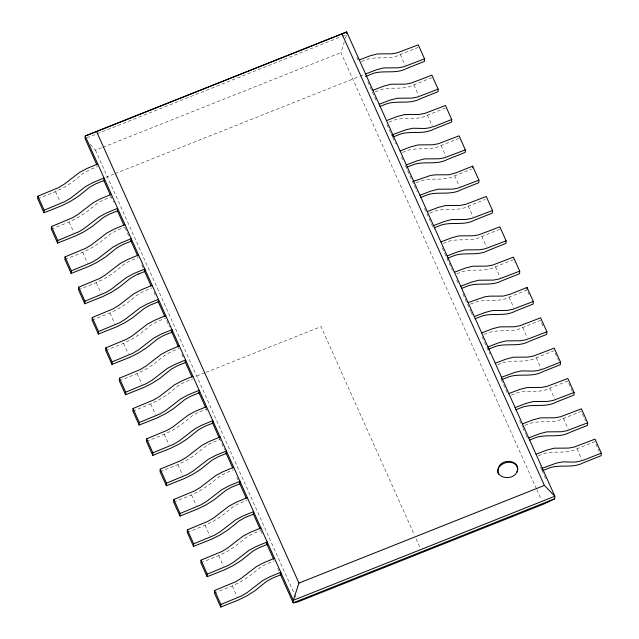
<?xml version="1.0" encoding="UTF-8"?>
<svg xmlns="http://www.w3.org/2000/svg" width="639" height="639" viewBox="0 0 639 639"><rect width="100%" height="100%" fill="white"/><g stroke="black" fill="none" stroke-linecap="round" stroke-linejoin="round"><path stroke-width="0.48" stroke-dasharray="3.19 2.4" d="M536.433 488.739L340.922 52.582L344.213 42.126M345.411 38.316L346.602 34.514L342.129 36.295M37.717 198.769L55.545 191.668L63.924 187.539L72.031 182.379L83.509 173.177L88.965 170.102A14.473 4.169 -24.1 0 1 91.673 168.936L97.615 166.571M51.312 229.097L69.14 222.005L77.519 217.867L85.626 212.707L97.104 203.506L102.559 200.438A14.473 4.169 -24.1 0 1 105.267 199.264L111.21 196.9M64.906 259.426L82.735 252.333L91.113 248.196L99.229 243.036L110.699 233.834L116.154 230.767A14.473 4.169 -24.1 0 1 118.862 229.593L124.805 227.228M78.501 289.755L96.329 282.662L104.708 278.524L112.823 273.364L124.293 264.163L129.757 261.095A14.473 4.169 -24.1 0 1 132.457 259.921L138.407 257.557M92.096 320.083L109.932 312.99L118.303 308.853L126.418 303.693L137.888 294.491L143.352 291.424A14.473 4.169 -24.1 0 1 146.051 290.25L152.002 287.885M105.691 350.412L123.527 343.319L131.898 339.181L140.013 334.021L151.483 324.82L156.946 321.752A14.473 4.169 -24.1 0 1 159.654 320.586L165.597 318.214M119.285 380.748L137.121 373.647L145.492 369.51L153.608 364.35L165.078 355.148L170.541 352.081A14.473 4.169 -24.1 0 1 173.249 350.915L179.192 348.551M132.88 411.077L150.716 403.976L159.087 399.838L167.202 394.686L178.672 385.485L184.136 382.41A14.473 4.169 -24.1 0 1 186.844 381.243L192.786 378.879M146.475 441.405L164.311 434.312L172.682 430.175L180.797 425.015L192.275 415.813L197.731 412.738A14.473 4.169 -24.1 0 1 200.438 411.572L206.381 409.208M160.07 471.734L177.906 464.641L186.276 460.503L194.392 455.343L205.87 446.142L211.325 443.075A14.473 4.169 -24.1 0 1 214.033 441.9L219.976 439.536M173.672 502.062L191.5 494.969L199.871 490.832L207.987 485.672L219.465 476.47L224.92 473.403A14.473 4.169 -24.1 0 1 227.628 472.229L233.57 469.865M187.267 532.391L205.095 525.298L213.474 521.16L221.581 516L233.059 506.799L238.515 503.732A14.473 4.169 -24.1 0 1 241.222 502.558L247.165 500.193M200.862 562.719L218.69 555.626L227.069 551.489L235.176 546.329L246.654 537.127L252.109 534.06A14.473 4.169 -24.1 0 1 254.817 532.886L260.76 530.522M214.456 593.048L232.284 585.955L240.663 581.817L248.779 576.658L260.249 567.456L265.704 564.389A14.473 4.169 -24.1 0 1 268.412 563.223L274.355 560.858M86.92 137.84L96.169 134.158M97.096 133.791L341.234 36.647M90.275 144.406L95.491 150.237L101.968 147.657M102.895 147.29L340.922 52.582M361.698 61.496L365.101 60.146A14.473 4.169 -24.1 0 1 367.792 59.163C378.416 56.184 390.046 60.082 400.302 54.507L418.13 47.406M105.882 177.267L114.229 173.944M115.164 173.576L359.078 76.528M360.005 76.161L364.637 74.316M375.301 91.824L378.695 90.474A14.473 4.169 -24.1 0 1 381.387 89.5C392.011 86.513 403.64 90.411 413.896 84.835L431.724 77.742M388.895 122.153L392.29 120.803A14.473 4.169 -24.1 0 1 394.982 119.828C405.605 116.841 417.235 120.739 427.491 115.164L445.319 108.071M402.49 152.489L405.885 151.131A14.473 4.169 -24.1 0 1 408.577 150.157C419.2 147.178 430.83 151.068 441.086 145.492L458.914 138.399M416.085 182.818L419.48 181.468A14.473 4.169 -24.1 0 1 422.179 180.486C432.795 177.506 444.432 181.396 454.68 175.821L471.622 169.079M429.68 213.146L433.074 211.797A14.473 4.169 -24.1 0 1 435.774 210.814C446.389 207.835 458.027 211.725 468.275 206.149L485.217 199.416M443.274 243.475L446.669 242.125A14.473 4.169 -24.1 0 1 449.369 241.143C459.992 238.163 471.622 242.061 481.87 236.478L499.706 229.385M196.716 376.051L205.063 372.737M205.99 372.361L321.002 326.601L414.471 535.123M456.869 273.804L460.264 272.454A14.473 4.169 -24.1 0 1 462.963 271.471C473.587 268.492 485.217 272.39 495.465 266.814L513.301 259.714L514.475 262.341M470.464 304.132L473.858 302.782A14.473 4.169 -24.1 0 1 476.558 301.808C487.182 298.82 498.811 302.718 509.059 297.143L526.895 290.05L528.852 294.419M484.058 334.461L487.453 333.111A14.473 4.169 -24.1 0 1 490.153 332.136C500.776 329.149 512.406 333.047 522.662 327.472L540.49 320.379L543.238 326.497M497.653 364.797L501.056 363.439A14.473 4.169 -24.1 0 1 503.748 362.465C514.371 359.485 526.001 363.375 536.257 357.8L554.085 350.707L558.398 360.332M511.248 395.126L514.651 393.776A14.473 4.169 -24.1 0 1 517.342 392.793C527.966 389.814 539.596 393.704 549.852 388.129L567.68 381.036L572.776 392.41M524.851 425.454L528.245 424.104A14.473 4.169 -24.1 0 1 530.937 423.122C541.56 420.142 553.19 424.032 563.446 418.457L581.274 411.364L585.588 420.989M538.445 455.783L541.84 454.433A14.473 4.169 -24.1 0 1 544.532 453.45C555.155 450.471 566.785 454.361 577.041 448.786L594.869 441.693L599.182 451.318M400.302 54.507L405.006 65.002M413.896 84.835L418.601 95.331M427.491 115.164L432.196 125.659M441.086 145.492L445.79 155.988M454.68 175.821L459.385 186.324M468.275 206.149L472.98 216.653M481.87 236.478L486.575 246.981M495.465 266.814L500.177 277.31M509.059 297.143L513.772 307.639M522.662 327.472L527.367 337.967M536.257 357.8L540.961 368.296M549.852 388.129L554.556 398.632M563.446 418.457L568.151 428.961M577.041 448.786L581.746 459.289M356.81 57.27L358.032 60.002M367.824 81.856L376.395 100.97M387.002 124.637L390.677 132.832M391.084 133.743L392.306 136.474M392.713 137.385L395.573 143.759M401.508 157.002L402.682 159.622M405.366 165.605L413.936 184.719M414.32 185.582L417.067 191.7M424.544 208.394L433.01 227.284M442.292 247.988L452.292 270.297M456.677 280.066L457.851 282.694M462.908 293.964L470.655 311.257M471.055 312.144L473.02 316.521M482.086 336.753L484.122 341.298M484.53 342.208L489.833 354.046M501.264 379.534L508.197 395.014M519.627 420.502L522.478 426.876M522.894 427.787L525.745 434.153M526.153 435.063L527.383 437.795M540.434 466.925L541.664 469.657M542.072 470.568L545.738 478.763M536.84 489.65L541.329 499.666M416.101 538.765L420.598 548.781M95.491 150.237L294.267 593.679M294.675 594.589L295.897 597.321M110.779 195.925L113.566 202.148M125.06 227.788L129.549 237.804M141.786 265.113L143.112 268.06M153.959 292.263L155.924 296.64M166.683 320.642L169.535 327.016M181.78 354.325L183.816 358.878M205.854 408.033L207.084 410.765M219.321 438.074L221.366 442.627M221.773 443.538L224.624 449.912M236.869 477.221L238.091 479.953M260.944 530.929L262.166 533.661M277.677 568.255L278.9 570.986M55.545 191.668L60.25 202.172M69.14 222.005L73.844 232.5M82.735 252.333L87.447 262.829M96.329 282.662L101.042 293.157M109.932 312.99L114.637 323.486M123.527 343.319L128.231 353.822M137.121 373.647L141.826 384.151M150.716 403.976L155.421 414.479M164.311 434.312L169.015 444.808M177.906 464.641L182.61 475.136M191.5 494.969L196.205 505.465M205.095 525.298L209.8 535.794M218.69 555.626L223.394 566.122M232.284 585.955L236.997 596.459"/><path stroke-width="0.96" d="M97.759 164.007L86.928 168.48L79.54 172.418L64.299 184.176L58.708 187.554L37.853 196.205L37.717 198.769L43.987 212.763L61.823 205.67L70.194 201.533L78.309 196.373L89.779 187.171L95.243 184.104A14.473 4.169 -24.1 0 1 97.951 182.93L103.893 180.565L104.029 178.001L93.206 182.474L85.818 186.42L70.578 198.17L64.978 201.557L44.131 210.199L43.987 212.763M111.354 194.336L100.523 198.809L93.134 202.747L77.894 214.504L72.303 217.883L51.447 226.533L51.312 229.097L57.582 243.092L75.418 235.999L83.789 231.861L91.904 226.701L103.374 217.5L108.838 214.432A14.473 4.169 -24.1 0 1 111.545 213.258L117.488 210.894L117.624 208.33L106.801 212.811L99.412 216.749L84.172 228.498L78.573 231.885L57.726 240.528L57.582 243.092M124.948 224.664L114.117 229.137L106.729 233.075L91.489 244.833L85.898 248.22L65.042 256.862L64.906 259.426L71.177 273.42L89.013 266.327L97.384 262.19L105.499 257.03L116.977 247.828L122.432 244.761A14.473 4.169 -24.1 0 1 125.14 243.595L131.083 241.23L131.219 238.659L120.396 243.139L113.007 247.077L97.767 258.827L92.168 262.214L71.32 270.856L71.177 273.42M138.543 254.993L127.72 259.466L120.332 263.404L105.084 275.161L99.492 278.548L78.637 287.191L78.501 289.755L84.779 303.757L102.607 296.656L110.978 292.518L119.094 287.358L130.572 278.165L136.027 275.089A14.473 4.169 -24.1 0 1 138.735 273.923M84.779 303.757L84.915 301.193L78.637 287.191M152.138 285.321L141.315 289.794L133.926 293.74L118.678 305.49L113.087 308.877L92.232 317.519L92.096 320.083L98.374 334.085L116.202 326.992L124.581 322.855L132.688 317.695L144.166 308.493L149.622 305.418A14.473 4.169 -24.1 0 1 152.33 304.252L158.272 301.888L158.416 299.324L147.585 303.797L140.197 307.734L124.956 319.492L119.357 322.871L98.51 331.521L98.374 334.085M165.733 315.65L154.91 320.131L147.521 324.069L132.273 335.818L126.682 339.205L105.826 347.848L105.691 350.412L111.969 364.414L129.797 357.321L138.176 353.183L146.283 348.023L157.761 338.822L163.217 335.755A14.473 4.169 -24.1 0 1 165.924 334.58L171.867 332.216L172.011 329.652L161.18 334.125L153.791 338.063L138.551 349.821L132.96 353.207L112.105 361.85L111.969 364.414M179.327 345.987L168.504 350.46L161.116 354.397L145.868 366.147L140.276 369.534L119.429 378.176L119.285 380.748L125.563 394.742L143.392 387.649L151.77 383.512L159.878 378.352L171.356 369.15L176.811 366.083A14.473 4.169 -24.1 0 1 179.519 364.909L185.462 362.545L185.606 359.981L174.774 364.454L167.386 368.391L152.146 380.149L146.555 383.536L125.699 392.178L125.563 394.742M192.922 376.315L182.099 380.788L174.711 384.726L159.47 396.484L153.871 399.862L133.024 408.513L132.88 411.077L139.158 425.071L156.986 417.978L165.365 413.84L173.481 408.68L184.951 399.479L190.406 396.412A14.473 4.169 -24.1 0 1 193.114 395.237L199.056 392.873L199.2 390.309L188.369 394.782L180.981 398.72L165.741 410.478L160.149 413.864L139.294 422.507L139.158 425.071M206.517 406.644L195.694 411.117L188.305 415.054L173.065 426.812L167.466 430.191L146.619 438.841L146.475 441.405L152.753 455.399L170.581 448.306L178.96 444.169L187.075 439.009L198.545 429.807L204.009 426.74A14.473 4.169 -24.1 0 1 206.709 425.566L212.659 423.202L212.795 420.638L201.972 425.119L194.583 429.057L179.335 440.806L173.744 444.193L152.889 452.835L152.753 455.399M220.112 436.972L209.288 441.445L201.9 445.383L186.66 457.141L181.061 460.527L160.213 469.17L160.07 471.734L166.348 485.728L184.184 478.635L192.555 474.497L200.67 469.338L212.14 460.136L217.603 457.069A14.473 4.169 -24.1 0 1 220.303 455.903L226.254 453.53L226.39 450.966L215.567 455.447L208.178 459.385L192.93 471.135L187.339 474.521L166.483 483.164L166.348 485.728M233.714 467.301L222.883 471.774L215.495 475.712L200.255 487.469L194.655 490.856L173.808 499.498L173.672 502.062L179.942 516.064L197.778 508.964L206.149 504.826L214.265 499.666L225.735 490.472L231.198 487.397A14.473 4.169 -24.1 0 1 233.906 486.231L239.849 483.867L239.984 481.303L229.161 485.776L221.773 489.714L206.525 501.463L200.934 504.85L180.086 513.5L179.942 516.064M247.309 497.629L236.478 502.102L229.089 506.04L213.849 517.798L208.258 521.184L187.403 529.827L187.267 532.391L193.537 546.393L211.373 539.292L219.744 535.163L227.859 530.003L239.329 520.801L244.793 517.726A14.473 4.169 -24.1 0 1 247.501 516.56L253.443 514.195L253.579 511.631L242.756 516.104L235.368 520.042L220.128 531.8L214.528 535.178L193.681 543.829L193.537 546.393M260.904 527.958L250.073 532.439L242.684 536.377L227.444 548.126L221.853 551.513L200.997 560.155L200.862 562.719L207.132 576.721L224.968 569.629L233.339 565.491L241.454 560.331L252.924 551.13L258.388 548.062A14.473 4.169 -24.1 0 1 261.095 546.888L267.038 544.524L267.174 541.96L256.351 546.433L248.962 550.371L233.722 562.128L228.123 565.507L207.276 574.157L207.132 576.721M274.498 558.286L263.667 562.767L256.279 566.705L241.039 578.455L235.448 581.841L214.592 590.484L214.456 593.048L220.727 607.05L238.563 599.957L246.934 595.82L255.049 590.66L266.527 581.458L271.982 578.391A14.473 4.169 -24.1 0 1 274.69 577.217L280.633 574.852L280.769 572.288L269.946 576.761L262.557 580.699L247.317 592.457L241.718 595.844L220.87 604.486L220.727 607.05M346.65 33.659L346.745 31.95L85.203 136.011L85.067 138.575L96.904 164.974M392.666 136.315L392.761 134.605L406.652 129.541L413.233 128.239L424.735 128.487L428.913 127.92L434.768 126.25L451.733 119.501L445.463 105.507L424.647 113.438L419.184 114.453L404.567 114.573L397.29 116.474L386.483 120.603M359.294 59.946L370.101 55.817L377.377 53.916L391.995 53.796L397.458 52.773L418.273 44.842L424.544 58.844L424.408 61.408L406.572 68.501C396.324 74.076 384.694 70.186 374.071 73.165A14.473 4.169 -24.1 0 0 371.371 74.148L365.428 76.512M372.888 90.275L383.696 86.145L390.972 84.244L405.589 84.124L411.053 83.11L431.868 75.178L438.138 89.172L438.003 91.736L420.166 98.829C409.918 104.405 398.289 100.515 387.665 103.494A14.473 4.169 -24.1 0 0 384.966 104.477L379.87 106.497M451.733 119.501L451.597 122.065L433.761 129.158C423.513 134.741 411.883 130.843 401.26 133.823A14.473 4.169 -24.1 0 0 398.56 134.805L393.472 136.834M400.078 150.932L410.885 146.802L418.162 144.909L432.779 144.781L438.242 143.767L459.058 135.835L465.328 149.83L465.192 152.394L447.364 159.494C437.108 165.07 425.478 161.172 414.855 164.151A14.473 4.169 -24.1 0 0 412.163 165.134L407.067 167.162M472.556 167.873L472.652 166.164L455.687 172.913L448.89 174.767L435.199 174.838L430.438 175.493L413.673 181.268M472.652 166.164L478.93 180.158L478.787 182.722L460.959 189.823C450.703 195.398 439.073 191.5 428.449 194.488A14.473 4.169 -24.1 0 0 425.758 195.462L420.662 197.491M427.267 211.597L438.074 207.459L445.359 205.566L459.968 205.438L465.432 204.424L486.247 196.492L492.525 210.495L492.381 213.059L474.553 220.151C464.297 225.727 452.668 221.829 442.044 224.816A14.473 4.169 -24.1 0 0 439.352 225.791L434.256 227.819M440.862 241.925L451.677 237.788L458.954 235.895L473.563 235.767L479.026 234.753L499.842 226.821L506.12 240.823L505.976 243.387L488.148 250.48C477.892 256.055 466.262 252.165 455.639 255.145A14.473 4.169 -24.1 0 0 452.947 256.119L447.851 258.148M501.431 378.951L501.519 377.242L515.417 372.178L521.999 370.884L533.501 371.123L537.679 370.556L543.533 368.887L560.499 362.137L554.221 348.143L533.413 356.075L527.95 357.089L513.333 357.217L506.056 359.11L495.249 363.24M454.465 272.254L465.272 268.124L472.548 266.223L487.158 266.104L492.629 265.081L513.436 257.15L519.715 271.152L519.571 273.716L501.743 280.809C491.487 286.384 479.857 282.494 469.234 285.473A14.473 4.169 -24.1 0 0 466.542 286.456L461.446 288.477M526.943 289.187L527.031 287.478L510.066 294.236L503.268 296.089L489.586 296.153L484.817 296.815L468.06 302.582M527.031 287.478L533.309 301.48L533.174 304.044L515.338 311.137C505.09 316.712 493.452 312.822 482.828 315.802A14.473 4.169 -24.1 0 0 480.137 316.784L475.041 318.805M481.654 332.911L492.461 328.781L499.738 326.88L514.347 326.761L519.819 325.746L540.626 317.815L546.904 331.809L546.768 334.373L528.932 341.466C518.684 347.041 507.046 343.151 496.431 346.13A14.473 4.169 -24.1 0 0 493.731 347.113L488.635 349.142M542.215 469.937L542.311 468.227L556.202 463.163L562.783 461.869L574.285 462.109L578.463 461.55L584.318 459.88L601.283 453.131L595.013 439.129L574.197 447.06L568.734 448.075L554.117 448.203L546.84 450.096L536.033 454.233M560.499 362.137L560.363 364.701L542.527 371.802C532.279 377.377 520.641 373.48 510.026 376.459A14.473 4.169 -24.1 0 0 507.326 377.441L502.23 379.47M554.716 498.787L554.86 496.223L346.745 31.95L85.203 136.011L293.325 600.285L293.181 602.849L297.934 601.874L543.374 504.219L554.716 498.787L293.181 602.849L280.122 573.718M508.844 393.576L519.651 389.439L526.927 387.546L541.545 387.418L547.008 386.403L567.823 378.472L574.094 392.466L573.958 395.03L556.122 402.131C545.874 407.706 534.244 403.808 523.621 406.795A14.473 4.169 -24.1 0 0 520.921 407.77L515.825 409.799M522.438 423.905L533.245 419.767L540.522 417.874L555.139 417.746L560.603 416.732L581.418 408.8L587.688 422.802L587.553 425.366L569.716 432.459C559.468 438.034 547.839 434.137 537.215 437.124A14.473 4.169 -24.1 0 0 534.516 438.098L529.419 440.127M601.283 453.131L601.147 455.695L583.311 462.788C573.063 468.363 561.433 464.465 550.81 467.452A14.473 4.169 -24.1 0 0 548.11 468.427L543.022 470.456M96.505 131.434L298.956 583.072L293.325 600.285L554.86 496.223L544.388 485.416L341.945 33.779M517.542 469.977C515.673 481.447 493.284 479.498 498.779 466.957C502.949 457.46 521.823 460.743 516.959 472.301M365.564 73.948L376.379 69.811L383.656 67.918L398.265 67.79L403.736 66.775L424.544 58.844M379.167 104.277L389.974 100.139L397.25 98.246L411.859 98.118L417.331 97.104L438.138 89.172M406.356 164.934L417.163 160.804L424.44 158.903L439.049 158.784L444.52 157.761L465.328 149.83M138.735 273.923L144.678 271.559L144.821 268.995L133.99 273.468L126.602 277.406L111.362 289.163L105.762 292.542L84.915 301.193M419.951 195.262L430.758 191.133L438.034 189.232L452.652 189.112L458.115 188.09L478.93 180.158M433.546 225.591L444.353 221.461L451.629 219.56L466.246 219.441L471.71 218.426L492.525 210.495M447.14 255.919L457.947 251.79L465.224 249.897L479.841 249.769L485.305 248.755L506.12 240.823M460.735 286.256L471.542 282.118L478.819 280.225L493.436 280.098L498.899 279.083L519.715 271.152M474.33 316.585L485.137 312.447L492.413 310.554L507.031 310.426L512.494 309.412L533.309 301.48M487.924 346.913L498.732 342.776L506.016 340.883L520.625 340.755L526.089 339.74L546.904 331.809M515.114 407.57L525.929 403.441L533.206 401.54L547.815 401.42L553.286 400.397L574.094 392.466M528.717 437.899L539.524 433.769L546.8 431.868L561.409 431.748L566.881 430.734L587.688 422.802M298.956 583.072L544.388 485.416M103.837 180.446L110.371 195.015M117.304 210.487L123.83 225.056M130.771 240.528L137.712 256.007M144.238 270.577L151.171 286.048M158.113 301.528L165.046 317M171.579 331.569L178.513 347.041M185.046 361.61L191.98 377.082M198.921 392.562L205.446 407.123M212.388 422.603L219.321 438.074M225.855 452.644L232.788 468.115M239.321 482.685L246.255 498.156M253.196 513.636L260.129 529.108M266.655 543.677L273.596 559.149M37.853 196.205L44.131 210.199M51.447 226.533L57.726 240.528M65.042 256.862L71.32 270.856M92.232 317.519L98.51 331.521M105.826 347.848L112.105 361.85M119.429 378.176L125.699 392.178M133.024 408.513L139.294 422.507M146.619 438.841L152.889 452.835M160.213 469.17L166.483 483.164M173.808 499.498L180.086 513.5M187.403 529.827L193.681 543.829M200.997 560.155L207.276 574.157M214.592 590.484L220.87 604.486M517.638 468.738C515.425 456.845 494.29 462.932 498.316 474.17"/></g></svg>
